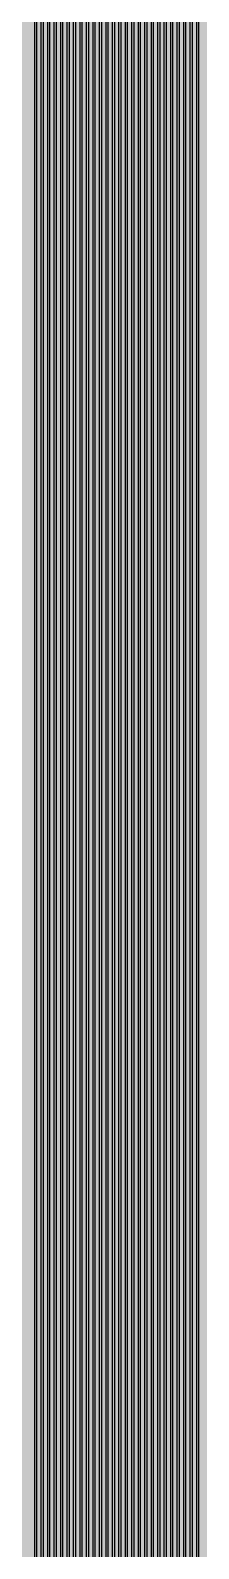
# Model space of a CAD drawing. Header units: metres. Extents: x -7231 to 10969, y -37556 to 1873.
# Drawn here: x 2294 to 2476, y -4676 to -3039 of the extents above; entities that cross this region are included whole.
import ezdxf

# ---------------------------------------------------------------- set-up
doc = ezdxf.new("R2010")
doc.units = ezdxf.units.M
doc.layers.add('Metal1', color=4, linetype='CONTINUOUS')
doc.layers.add('Polyimide', color=7, linetype='CONTINUOUS')

msp = doc.modelspace()

# ---------------------------------------------------------------- hatches: boundary and pattern name
at = {"layer": 'Polyimide'}
msp.add_hatch(color=7, dxfattribs=at).paths.add_polyline_path([(4065.7, -468), (4066.7, -502), (4068.5, -536), (4071.4, -570), (4075.5, -604), (4081, -638), (4088, -672), (4096.5, -706), (4106.6, -740), (4118.3, -774), (4131.6, -808), (4146.5, -842), (4162.9, -876), (4180.7, -910), (4199.8, -944), (4220.2, -978), (4241.7, -1012), (4264.2, -1046), (4287.5, -1080), (4311.5, -1114), (4336, -1148), (4360.9, -1182), (4385.9, -1216), (4410.9, -1250), (4435.7, -1284), (4460.2, -1318), (4484.2, -1352), (4507.5, -1385.9), (4530, -1419.9), (4551.5, -1453.9), (4571.9, -1487.9), (4591.1, -1521.9), (4608.9, -1555.9), (4625.3, -1589.9), (4640.1, -1623.9), (4653.4, -1657.9), (4665.1, -1691.9), (4675.2, -1725.9), (4683.7, -1759.9), (4690.7, -1793.9), (4696.2, -1827.9), (4700.3, -1861.9), (4703.2, -1895.9), (4705.1, -1929.9), (4706.1, -1963.9), (4706.4, -1997.9), (4706.5, -2031.9), (4706.5, -4793), (4710, -4838.4), (4720.2, -4882.7), (4737.1, -4925), (4760.1, -4964.2), (4788.9, -4999.5), (4822.6, -5030), (4860.5, -5055.1), (4901.8, -5074.2), (4901.8, -5074.2), (4970.7, -5105.2), (5034.7, -5145.3), (5092.8, -5193.5), (5143.8, -5249.2), (5186.9, -5311.2), (5221.2, -5378.4), (5246.2, -5449.7), (5261.4, -5523.7), (5266.5, -5599), (5261.4, -5674.3), (5246.2, -5748.3), (5221.2, -5819.6), (5186.9, -5886.8), (5143.8, -5948.8), (5092.8, -6004.5), (5034.7, -6052.7), (4970.7, -6092.8), (4901.8, -6123.8), (4860.5, -6142.9), (4822.6, -6168), (4788.9, -6198.5), (4760.1, -6233.8), (4737.1, -6273), (4720.2, -6315.3), (4710, -6359.6), (4706.5, -6405), (4706.5, -9221.5), (4710, -9266.9), (4720.2, -9311.2), (4737.1, -9353.5), (4760.1, -9392.7), (4788.9, -9428), (4822.6, -9458.5), (4860.5, -9483.6), (4901.8, -9502.7), (4970.7, -9533.7), (5034.7, -9573.8), (5092.8, -9622), (5143.8, -9677.7), (5186.9, -9739.7), (5221.2, -9806.9), (5246.2, -9878.2), (5261.4, -9952.2), (5266.5, -10027.5), (5261.4, -10102.8), (5246.2, -10176.8), (5221.2, -10248.1), (5186.9, -10315.3), (5143.8, -10377.3), (5092.8, -10433), (5034.7, -10481.2), (4970.7, -10521.3), (4901.8, -10552.3), (4860.5, -10571.4), (4822.6, -10596.5), (4788.9, -10627), (4760.1, -10662.3), (4737.1, -10701.5), (4720.2, -10743.8), (4710, -10788.1), (4706.5, -10833.5), (4706.5, -13650), (4710, -13695.4), (4720.2, -13739.7), (4737.1, -13782), (4760.1, -13821.2), (4788.9, -13856.5), (4822.6, -13887), (4860.5, -13912.1), (4901.8, -13931.2), (4970.7, -13962.2), (5034.7, -14002.2), (5092.8, -14050.5), (5143.8, -14106.2), (5186.9, -14168.2), (5221.2, -14235.4), (5246.2, -14306.7), (5261.4, -14380.7), (5266.5, -14456), (5261.4, -14531.3), (5246.2, -14605.3), (5221.2, -14676.5), (5186.9, -14743.8), (5143.8, -14805.8), (5092.8, -14861.5), (5034.7, -14909.7), (4970.7, -14949.8), (4901.8, -14980.8), (4860.5, -14999.9), (4822.6, -15025), (4788.9, -15055.5), (4760.1, -15090.8), (4737.1, -15130), (4720.2, -15172.3), (4710, -15216.6), (4706.5, -15262), (4706.5, -15456), (4720.9, -15750), (4764.1, -16041.3), (4835.7, -16326.8), (4934.9, -16604), (5060.7, -16870.2), (5212.1, -17122.7), (5387.5, -17359.2), (5585.2, -17577.3), (5803.3, -17775), (6039.8, -17950.4), (6292.3, -18101.8), (6558.4, -18227.6), (6835.6, -18326.8), (7121.2, -18398.3), (7412.4, -18441.5), (7706.5, -18456), (9969, -18456), (10047.4, -18459.8), (10125.1, -18471.4), (10201.2, -18490.4), (10275.2, -18516.9), (10346.1, -18550.5), (10413.5, -18590.8), (10476.5, -18637.6), (10534.7, -18690.3), (10587.4, -18748.5), (10634.2, -18811.5), (10674.5, -18878.9), (10708.1, -18949.8), (10734.6, -19023.8), (10753.6, -19099.9), (10765.2, -19177.6), (10769, -19256), (10769, -20895.8), (10730.2, -20951.4), (10694.6, -21009.1), (10662.2, -21068.6), (10633.2, -21129.9), (10607.6, -21192.7), (10585.5, -21256.7), (10566.9, -21322), (10552, -21388.1), (10540.8, -21455), (10533.4, -21522.3), (10529.6, -21590), (10529.6, -21657.8), (10533.4, -21725.5), (10540.8, -21792.9), (10552, -21859.7), (10566.9, -21925.9), (10585.5, -21991.1), (10607.6, -22055.2), (10633.2, -22117.9), (10662.2, -22179.2), (10694.6, -22238.7), (10730.2, -22296.4), (10769, -22352), (10769, -32454.2), (10728.7, -32510.5), (10691.7, -32568.9), (10658, -32629.3), (10627.8, -32691.6), (10601.2, -32755.4), (10578.2, -32820.7), (10558.9, -32887.1), (10543.4, -32954.5), (10531.8, -33022.7), (10524, -33091.4), (10520.1, -33160.5), (10520.1, -33229.7), (10524, -33298.8), (10531.8, -33367.5), (10543.4, -33435.7), (10558.9, -33503.1), (10578.2, -33569.5), (10601.2, -33634.8), (10627.8, -33698.6), (10658, -33760.8), (10691.7, -33821.3), (10728.7, -33879.7), (10769, -33936), (10769, -36556), (10765.2, -36634.4), (10753.6, -36712.1), (10734.6, -36788.2), (10708.1, -36862.1), (10674.5, -36933.1), (10634.2, -37000.5), (10587.4, -37063.5), (10534.7, -37121.7), (10476.5, -37174.4), (10413.5, -37221.2), (10346.1, -37261.5), (10275.2, -37295.1), (10201.2, -37321.6), (10125.1, -37340.6), (10047.4, -37352.1), (9969, -37356), (-6231, -37356), (-6309.4, -37352.1), (-6387.1, -37340.6), (-6463.2, -37321.6), (-6537.2, -37295.1), (-6608.1, -37261.5), (-6675.5, -37221.2), (-6738.5, -37174.4), (-6796.7, -37121.7), (-6849.4, -37063.5), (-6896.2, -37000.5), (-6936.5, -36933.1), (-6970.1, -36862.1), (-6996.6, -36788.2), (-7015.6, -36712.1), (-7027.2, -36634.4), (-7031, -36556), (-7031, -33936), (-6990.7, -33879.8), (-6953.7, -33821.3), (-6920, -33760.9), (-6889.8, -33698.6), (-6863.2, -33634.8), (-6840.2, -33569.5), (-6820.9, -33503.1), (-6805.4, -33435.7), (-6793.7, -33367.5), (-6785.9, -33298.8), (-6782, -33229.7), (-6782, -33160.5), (-6785.9, -33091.4), (-6793.7, -33022.7), (-6805.4, -32954.5), (-6820.9, -32887.1), (-6840.2, -32820.6), (-6863.2, -32755.4), (-6889.8, -32691.5), (-6920, -32629.3), (-6953.7, -32568.9), (-6990.7, -32510.4), (-7031, -32454.2), (-7031, -22364.8), (-6990.7, -22308.6), (-6953.7, -22250.1), (-6920, -22189.7), (-6889.8, -22127.5), (-6863.2, -22063.6), (-6840.2, -21998.4), (-6820.9, -21931.9), (-6805.4, -21864.5), (-6793.7, -21796.3), (-6785.9, -21727.6), (-6782, -21658.5), (-6782, -21589.3), (-6785.9, -21520.3), (-6793.7, -21451.5), (-6805.4, -21383.3), (-6820.9, -21315.9), (-6840.2, -21249.5), (-6863.2, -21184.2), (-6889.8, -21120.4), (-6920, -21058.1), (-6953.7, -20997.7), (-6990.7, -20939.3), (-7031, -20883), (-7031, -19256), (-7027.2, -19177.6), (-7015.6, -19099.9), (-6996.6, -19023.8), (-6970.1, -18949.8), (-6936.5, -18878.9), (-6896.2, -18811.5), (-6849.4, -18748.5), (-6796.7, -18690.3), (-6738.5, -18637.6), (-6675.5, -18590.8), (-6608.1, -18550.5), (-6537.2, -18516.9), (-6463.2, -18490.4), (-6387.1, -18471.4), (-6309.4, -18459.8), (-6231, -18456), (-3968.5, -18456), (-3674.4, -18441.5), (-3383.2, -18398.3), (-3097.6, -18326.8), (-2820.4, -18227.6), (-2554.3, -18101.8), (-2301.8, -17950.4), (-2065.3, -17775), (-1847.2, -17577.3), (-1649.5, -17359.2), (-1474.1, -17122.7), (-1322.7, -16870.2), (-1196.9, -16604), (-1097.7, -16326.8), (-1026.1, -16041.3), (-982.9, -15750), (-968.5, -15456), (-968.5, -15262), (-972, -15216.6), (-982.2, -15172.3), (-999.1, -15130), (-1022.1, -15090.8), (-1050.9, -15055.5), (-1084.6, -15025), (-1122.5, -14999.9), (-1163.8, -14980.8), (-1232.7, -14949.8), (-1296.7, -14909.7), (-1354.8, -14861.5), (-1405.8, -14805.8), (-1448.9, -14743.8), (-1483.2, -14676.5), (-1508.2, -14605.3), (-1523.4, -14531.3), (-1528.5, -14456), (-1523.4, -14380.7), (-1508.2, -14306.7), (-1483.2, -14235.4), (-1448.9, -14168.2), (-1405.8, -14106.2), (-1354.8, -14050.5), (-1296.7, -14002.2), (-1232.7, -13962.2), (-1163.8, -13931.2), (-1122.5, -13912.1), (-1084.6, -13887), (-1050.9, -13856.5), (-1022.1, -13821.2), (-999.1, -13782), (-982.2, -13739.7), (-972, -13695.4), (-968.5, -13650), (-968.5, -12309.6), (-972, -12264.3), (-982.2, -12219.9), (-999.1, -12177.7), (-1022.1, -12138.5), (-1050.9, -12103.2), (-1084.6, -12072.6), (-1122.5, -12047.5), (-1163.8, -12028.5), (-1232.7, -11997.4), (-1296.7, -11957.4), (-1354.8, -11909.1), (-1405.8, -11853.5), (-1448.9, -11791.5), (-1483.2, -11724.2), (-1508.2, -11653), (-1523.4, -11579), (-1528.5, -11503.7), (-1523.4, -11428.3), (-1508.2, -11354.4), (-1483.2, -11283.1), (-1448.9, -11215.9), (-1405.8, -11153.8), (-1354.8, -11098.2), (-1296.7, -11049.9), (-1232.7, -11009.9), (-1163.8, -10978.8), (-1122.5, -10959.8), (-1084.6, -10934.7), (-1050.9, -10904.1), (-1022.1, -10868.9), (-999.1, -10829.6), (-982.2, -10787.4), (-972, -10743), (-968.5, -10697.7), (-968.5, -9357.3), (-972, -9311.9), (-982.2, -9267.6), (-999.1, -9225.4), (-1022.1, -9186.1), (-1050.9, -9150.8), (-1084.6, -9120.3), (-1122.5, -9095.2), (-1163.8, -9076.2), (-1163.8, -9076.2), (-1232.7, -9045.1), (-1296.7, -9005.1), (-1354.8, -8956.8), (-1405.8, -8901.1), (-1448.9, -8839.1), (-1483.2, -8771.9), (-1508.2, -8700.6), (-1523.4, -8626.7), (-1528.5, -8551.3), (-1523.4, -8476), (-1508.2, -8402), (-1483.2, -8330.8), (-1448.9, -8263.5), (-1405.8, -8201.5), (-1354.8, -8145.9), (-1296.7, -8097.6), (-1232.7, -8057.6), (-1163.8, -8026.5), (-1163.8, -8026.5), (-1122.5, -8007.4), (-1084.6, -7982.4), (-1050.9, -7951.8), (-1022.1, -7916.5), (-999.1, -7877.3), (-982.2, -7835), (-972, -7790.7), (-968.5, -7745.4), (-968.5, -6405), (-972, -6359.6), (-982.2, -6315.3), (-999.1, -6273), (-1022.1, -6233.8), (-1050.9, -6198.5), (-1084.6, -6168), (-1122.5, -6142.9), (-1163.8, -6123.8), (-1163.8, -6123.8), (-1232.7, -6092.8), (-1296.7, -6052.7), (-1354.8, -6004.5), (-1405.8, -5948.8), (-1448.9, -5886.8), (-1483.2, -5819.6), (-1508.2, -5748.3), (-1523.4, -5674.3), (-1528.5, -5599), (-1523.4, -5523.7), (-1508.2, -5449.7), (-1483.2, -5378.4), (-1448.9, -5311.2), (-1405.8, -5249.2), (-1354.8, -5193.5), (-1296.7, -5145.3), (-1232.7, -5105.2), (-1163.8, -5074.2), (-1163.8, -5074.2), (-1122.5, -5055.1), (-1084.6, -5030), (-1050.9, -4999.5), (-1022.1, -4964.2), (-999.1, -4925), (-982.2, -4882.7), (-972, -4838.4), (-968.5, -4793), (-968.5, -2031.9), (-968.4, -1997.9), (-968.1, -1963.9), (-967.1, -1929.9), (-965.2, -1895.9), (-962.2, -1861.9), (-958, -1827.9), (-952.4, -1793.9), (-945.3, -1759.9), (-936.6, -1725.9), (-926.4, -1691.9), (-914.4, -1657.9), (-900.9, -1623.9), (-885.7, -1589.9), (-869.1, -1555.9), (-850.9, -1521.9), (-831.4, -1487.9), (-810.6, -1453.9), (-788.7, -1419.9), (-765.8, -1385.9), (-742.1, -1352), (-717.6, -1318), (-692.7, -1284), (-667.4, -1250), (-641.9, -1216), (-616.4, -1182), (-591.1, -1148), (-566.1, -1114), (-541.7, -1080), (-517.9, -1046), (-495, -1012), (-473.1, -978), (-452.4, -944), (-432.8, -910), (-414.7, -876), (-398, -842), (-382.9, -808), (-369.3, -774), (-357.4, -740), (-347.1, -706), (-338.4, -672), (-331.3, -638), (-325.7, -604), (-321.5, -570), (-318.6, -536), (-316.7, -502), (-315.7, -468), (-315.3, -434), (-315.2, -400), (-315.2, 401), (-315.2, 451), (-315.2, 1644), (-270.2, 1644), (-270, 1637.1), (-269.4, 1630.3), (-268.2, 1623.5), (-266.7, 1616.8), (-264.7, 1610.2), (-262.3, 1603.8), (-259.4, 1597.6), (-256.2, 1591.5), (-252.6, 1585.7), (-248.6, 1580.1), (-244.2, 1574.8), (-239.5, 1569.8), (-234.5, 1565.1), (-229.2, 1560.7), (-223.6, 1556.7), (-217.8, 1553.1), (-211.7, 1549.8), (-205.4, 1547), (-199, 1544.6), (-192.4, 1542.6), (-185.7, 1541), (-179, 1539.9), (-172.1, 1539.2), (-165.2, 1539), (-158.4, 1539.2), (-151.5, 1539.9), (-144.8, 1541), (-138.1, 1542.6), (-131.5, 1544.6), (-125.1, 1547), (-118.8, 1549.8), (-112.8, 1553.1), (-106.9, 1556.7), (-101.3, 1560.7), (-96, 1565.1), (-91, 1569.8), (-86.3, 1574.8), (-81.9, 1580.1), (-77.9, 1585.7), (-74.3, 1591.5), (-71.1, 1597.6), (-68.2, 1603.8), (-65.8, 1610.2), (-63.8, 1616.8), (-62.3, 1623.5), (-61.1, 1630.3), (-60.5, 1637.1), (-60.2, 1644), (1853, 1644), (1853, 1573), (3815.2, 1573), (3815.5, 1579.5), (3816.1, 1586.1), (3817.2, 1592.5), (3818.7, 1598.9), (3820.6, 1605.1), (3822.9, 1611.3), (3825.6, 1617.2), (3828.6, 1623), (3832.1, 1628.6), (3835.9, 1633.9), (3840.1, 1638.9), (3844.5, 1643.7), (3849.3, 1648.2), (3854.4, 1652.3), (3859.7, 1656.1), (3865.2, 1659.6), (3871, 1662.7), (3877, 1665.4), (3883.1, 1667.7), (3889.4, 1669.6), (3895.7, 1671.1), (3902.2, 1672.1), (3908.7, 1672.8), (3915.2, 1673), (3921.8, 1672.8), (3928.3, 1672.1), (3934.8, 1671.1), (3941.1, 1669.6), (3947.4, 1667.7), (3953.5, 1665.4), (3959.5, 1662.7), (3965.2, 1659.6), (3970.8, 1656.1), (3976.1, 1652.3), (3981.2, 1648.2), (3986, 1643.7), (3990.4, 1638.9), (3994.6, 1633.9), (3998.4, 1628.6), (4001.9, 1623), (4004.9, 1617.2), (4007.6, 1611.3), (4009.9, 1605.1), (4011.8, 1598.9), (4013.3, 1592.5), (4014.4, 1586.1), (4015, 1579.5), (4015.2, 1573), (4065.2, 1573), (4065.2, 451), (4065.2, 401), (4065.2, -400), (4065.3, -434), (4065.7, -468)])

# ---------------------------------------------------------------- linework, layer by layer
at = {"layer": 'Metal1'}
for points in [[(2298.5, -16631.9), (2298.5, -2032), (2291.4, -1988.1), (2284.3, -1944), (2277.2, -1900), (2270.1, -1856), (2263, -1812), (2255.9, -1768), (2248.8, -1723.9), (2241.9, -1679.9), (2235.2, -1635.9), (2228.7, -1591.9), (2222.4, -1547.8), (2216.3, -1503.8), (2210.4, -1459.8), (2204.7, -1415.8), (2199.1, -1371.8)], [(2201.1, -1371.5), (2206.6, -1415.5), (2212.3, -1459.5), (2218.2, -1503.6), (2224.3, -1547.6), (2230.6, -1591.6), (2237.1, -1635.6), (2243.9, -1679.6), (2250.8, -1723.6), (2257.9, -1767.6), (2265, -1811.7), (2272.1, -1855.7), (2279.2, -1899.7), (2286.3, -1943.7), (2293.4, -1987.7), (2300.5, -2031.8), (2300.5, -16631.9)], [(2305.5, -16631.9), (2305.5, -2032), (2298.6, -1988.1), (2291.6, -1944), (2284.7, -1900), (2277.7, -1856), (2270.8, -1812), (2263.8, -1768), (2256.9, -1723.9), (2250.1, -1679.9), (2243.5, -1635.9), (2237.2, -1591.9), (2231, -1547.8), (2225, -1503.8), (2219.3, -1459.8), (2213.7, -1415.8), (2208.3, -1371.7)], [(2210.3, -1371.5), (2215.7, -1415.5), (2221.2, -1459.5), (2227, -1503.6), (2233, -1547.6), (2239.1, -1591.6), (2245.5, -1635.6), (2252.1, -1679.6), (2258.8, -1723.6), (2265.8, -1767.6), (2272.7, -1811.7), (2279.7, -1855.7), (2286.6, -1899.7), (2293.6, -1943.7), (2300.5, -1987.7), (2307.5, -2031.8), (2307.5, -16631.9)], [(2312.5, -16631.9), (2312.5, -2032), (2305.5, -1988.1), (2298.4, -1944), (2291.4, -1900), (2284.3, -1856), (2277.3, -1812), (2270.2, -1768), (2263.2, -1723.9), (2256.3, -1679.9), (2249.7, -1635.9), (2243.2, -1591.9), (2237, -1547.8), (2230.9, -1503.8), (2225.1, -1459.8), (2219.4, -1415.8), (2213.9, -1371.8)], [(2215.9, -1371.5), (2221.4, -1415.5), (2227.1, -1459.5), (2232.9, -1503.6), (2239, -1547.6), (2245.2, -1591.6), (2251.7, -1635.6), (2258.3, -1679.6), (2265.2, -1723.6), (2272.2, -1767.6), (2279.3, -1811.7), (2286.3, -1855.7), (2293.3, -1899.7), (2300.4, -1943.7), (2307.4, -1987.7), (2314.5, -2031.8), (2314.5, -16631.9)], [(2319.5, -16631.9), (2319.5, -2032), (2312.4, -1988.1), (2305.2, -1944), (2298.1, -1900), (2290.9, -1856), (2283.8, -1812), (2276.7, -1768), (2269.5, -1723.9), (2262.6, -1679.9), (2255.8, -1635.9), (2249.3, -1591.9), (2242.9, -1547.8), (2236.8, -1503.8), (2230.9, -1459.8), (2225.1, -1415.8), (2219.6, -1371.8)], [(2221.6, -1371.5), (2227.1, -1415.5), (2232.9, -1459.5), (2238.8, -1503.6), (2244.9, -1547.6), (2251.3, -1591.6), (2257.8, -1635.6), (2264.5, -1679.6), (2271.5, -1723.6), (2278.6, -1767.6), (2285.8, -1811.7), (2292.9, -1855.7), (2300.1, -1899.7), (2307.2, -1943.7), (2314.3, -1987.7), (2321.5, -2031.8), (2321.5, -16631.9)], [(2326.5, -16631.9), (2326.5, -2032), (2319.3, -1988.1), (2312, -1944), (2304.8, -1900), (2297.6, -1856), (2290.3, -1812), (2283.1, -1768), (2275.9, -1723.9), (2268.8, -1679.9), (2262, -1635.9), (2255.3, -1591.9), (2248.9, -1547.8), (2242.7, -1503.8), (2236.7, -1459.8), (2230.9, -1415.8), (2225.3, -1371.8)], [(2227.2, -1371.5), (2232.9, -1415.5), (2238.7, -1459.5), (2244.7, -1503.5), (2250.9, -1547.6), (2257.3, -1591.6), (2263.9, -1635.6), (2270.8, -1679.6), (2277.8, -1723.6), (2285.1, -1767.6), (2292.3, -1811.7), (2299.5, -1855.7), (2306.8, -1899.7), (2314, -1943.7), (2321.2, -1987.7), (2328.5, -2031.8), (2328.5, -16631.9)], [(2333.5, -16631.9), (2333.5, -2032), (2326.2, -1988.1), (2318.8, -1944), (2311.5, -1900), (2304.2, -1856), (2296.8, -1812), (2289.5, -1768), (2282.2, -1723.9), (2275, -1679.9), (2268.1, -1635.9), (2261.4, -1591.9), (2254.9, -1547.8), (2248.6, -1503.8), (2242.5, -1459.8), (2236.6, -1415.8), (2230.9, -1371.8)], [(2232.9, -1371.5), (2238.6, -1415.5), (2244.5, -1459.5), (2250.6, -1503.5), (2256.9, -1547.6), (2263.4, -1591.6), (2270.1, -1635.6), (2277, -1679.6), (2284.2, -1723.6), (2291.5, -1767.6), (2298.8, -1811.7), (2306.1, -1855.7), (2313.5, -1899.7), (2320.8, -1943.7), (2328.2, -1987.7), (2335.5, -2031.8), (2335.5, -16631.9)], [(2340.5, -16631.9), (2340.5, -2032), (2333.1, -1988.1), (2325.7, -1944), (2318.2, -1900), (2310.8, -1856), (2303.4, -1812), (2295.9, -1768), (2288.5, -1723.9), (2281.3, -1679.9), (2274.3, -1635.9), (2267.5, -1591.9), (2260.9, -1547.9), (2254.5, -1503.8), (2248.3, -1459.8), (2242.3, -1415.8), (2236.6, -1371.8)], [(2238.6, -1371.5), (2244.3, -1415.5), (2250.3, -1459.5), (2256.5, -1503.5), (2262.8, -1547.6), (2269.4, -1591.6), (2276.2, -1635.6), (2283.3, -1679.6), (2290.5, -1723.6), (2297.9, -1767.6), (2305.3, -1811.7), (2312.8, -1855.7), (2320.2, -1899.7), (2327.6, -1943.7), (2335.1, -1987.7), (2342.5, -2031.8), (2342.5, -16631.9)], [(2347.5, -16631.9), (2347.5, -2032), (2340, -1988.1), (2332.5, -1944), (2324.9, -1900), (2317.4, -1856), (2309.9, -1812), (2302.4, -1768), (2294.8, -1723.9), (2287.5, -1679.9), (2280.4, -1635.9), (2273.5, -1591.9), (2266.8, -1547.9), (2260.4, -1503.8), (2254.1, -1459.8), (2248.1, -1415.8), (2242.2, -1371.8)], [(2244.2, -1371.5), (2250.1, -1415.5), (2256.1, -1459.5), (2262.4, -1503.5), (2268.8, -1547.6), (2275.5, -1591.6), (2282.4, -1635.6), (2289.5, -1679.6), (2296.8, -1723.6), (2304.3, -1767.6), (2311.9, -1811.7), (2319.4, -1855.7), (2326.9, -1899.7), (2334.4, -1943.7), (2342, -1987.7), (2349.5, -2031.8), (2349.5, -16631.9)], [(2354.5, -16631.9), (2354.5, -2032), (2346.9, -1988.1), (2339.3, -1944), (2331.6, -1900), (2324, -1856), (2316.4, -1812), (2308.8, -1768), (2301.2, -1723.9), (2293.7, -1679.9), (2286.5, -1635.9), (2279.6, -1591.9), (2272.8, -1547.9), (2266.3, -1503.8), (2259.9, -1459.8), (2253.8, -1415.8), (2247.9, -1371.8)], [(2249.9, -1371.5), (2255.8, -1415.5), (2261.9, -1459.5), (2268.2, -1503.5), (2274.8, -1547.6), (2281.5, -1591.6), (2288.5, -1635.6), (2295.7, -1679.6), (2303.1, -1723.6), (2310.8, -1767.6), (2318.4, -1811.6), (2326, -1855.7), (2333.6, -1899.7), (2341.2, -1943.7), (2348.9, -1987.7), (2356.5, -2031.8), (2356.5, -16631.9)], [(2361.5, -16631.9), (2361.5, -2032), (2353.8, -1988.1), (2346.1, -1944), (2338.4, -1900), (2330.6, -1856), (2322.9, -1812), (2315.2, -1768), (2307.5, -1724), (2300, -1679.9), (2292.7, -1635.9), (2285.6, -1591.9), (2278.8, -1547.9), (2272.2, -1503.8), (2265.7, -1459.8), (2259.5, -1415.8), (2253.6, -1371.8)], [(2255.5, -1371.5), (2261.5, -1415.5), (2267.7, -1459.5), (2274.1, -1503.5), (2280.8, -1547.6), (2287.6, -1591.6), (2294.7, -1635.6), (2302, -1679.6), (2309.5, -1723.6), (2317.2, -1767.6), (2324.9, -1811.6), (2332.6, -1855.7), (2340.3, -1899.7), (2348, -1943.7), (2355.8, -1987.7), (2363.5, -2031.8), (2363.5, -16631.9)], [(2368.5, -16631.9), (2368.5, -2032), (2360.7, -1988.1), (2352.9, -1944.1), (2345.1, -1900), (2337.3, -1856), (2329.4, -1812), (2321.6, -1768), (2313.8, -1724), (2306.2, -1679.9), (2298.8, -1635.9), (2291.7, -1591.9), (2284.8, -1547.9), (2278, -1503.8), (2271.6, -1459.8), (2265.3, -1415.8), (2259.2, -1371.8)], [(2261.2, -1371.5), (2267.3, -1415.5), (2273.5, -1459.5), (2280, -1503.5), (2286.7, -1547.6), (2293.7, -1591.6), (2300.8, -1635.6), (2308.2, -1679.6), (2315.8, -1723.6), (2323.6, -1767.6), (2331.4, -1811.6), (2339.2, -1855.7), (2347, -1899.7), (2354.9, -1943.7), (2362.7, -1987.7), (2370.5, -2031.8), (2370.5, -16631.9)], [(2375.5, -16631.9), (2375.5, -2032), (2367.6, -1988.1), (2359.7, -1944.1), (2351.8, -1900), (2343.9, -1856), (2336, -1812), (2328.1, -1768), (2320.2, -1724), (2312.5, -1679.9), (2305, -1635.9), (2297.7, -1591.9), (2290.7, -1547.9), (2283.9, -1503.8), (2277.4, -1459.8), (2271, -1415.8), (2264.9, -1371.8)], [(2266.9, -1371.5), (2273, -1415.5), (2279.3, -1459.5), (2285.9, -1503.5), (2292.7, -1547.6), (2299.7, -1591.6), (2307, -1635.6), (2314.4, -1679.6), (2322.1, -1723.6), (2330, -1767.6), (2337.9, -1811.6), (2345.8, -1855.7), (2353.8, -1899.7), (2361.7, -1943.7), (2369.6, -1987.7), (2377.5, -2031.8), (2377.5, -16631.9)], [(2382.5, -16631.9), (2382.5, -2032), (2374.5, -1988.1), (2366.5, -1944.1), (2358.5, -1900), (2350.5, -1856), (2342.5, -1812), (2334.5, -1768), (2326.5, -1724), (2318.7, -1679.9), (2311.1, -1635.9), (2303.8, -1591.9), (2296.7, -1547.9), (2289.8, -1503.8), (2283.2, -1459.8), (2276.7, -1415.8), (2270.5, -1371.8)], [(2272.5, -1371.5), (2278.7, -1415.5), (2285.2, -1459.5), (2291.8, -1503.5), (2298.7, -1547.5), (2305.8, -1591.6), (2313.1, -1635.6), (2320.7, -1679.6), (2328.5, -1723.6), (2336.5, -1767.6), (2344.5, -1811.6), (2352.5, -1855.7), (2360.5, -1899.7), (2368.5, -1943.7), (2376.5, -1987.7), (2384.5, -2031.8), (2384.5, -16631.9)], [(2389.5, -16631.9), (2389.5, -2032), (2381.4, -1988.1), (2373.3, -1944.1), (2365.2, -1900), (2357.1, -1856), (2349, -1812), (2340.9, -1768), (2332.8, -1724), (2324.9, -1679.9), (2317.3, -1635.9), (2309.9, -1591.9), (2302.7, -1547.9), (2295.7, -1503.8), (2289, -1459.8), (2282.5, -1415.8), (2276.2, -1371.8)], [(2278.2, -1371.5), (2284.5, -1415.5), (2291, -1459.5), (2297.7, -1503.5), (2304.6, -1547.5), (2311.8, -1591.6), (2319.2, -1635.6), (2326.9, -1679.6), (2334.8, -1723.6), (2342.9, -1767.6), (2351, -1811.6), (2359.1, -1855.7), (2367.2, -1899.7), (2375.3, -1943.7), (2383.4, -1987.7), (2391.5, -2031.8), (2391.5, -16631.9)], [(2396.5, -16631.9), (2396.5, -2032), (2388.4, -1988.1), (2380.2, -1944.1), (2372.1, -1900), (2364, -1856), (2355.8, -1812), (2347.7, -1768), (2339.6, -1724), (2331.6, -1679.9), (2323.9, -1635.9), (2316.5, -1591.9), (2309.3, -1547.9), (2302.3, -1503.8), (2295.5, -1459.8), (2289, -1415.8), (2282.7, -1371.8)], [(2284.6, -1371.5), (2291, -1415.5), (2297.5, -1459.5), (2304.2, -1503.5), (2311.2, -1547.5), (2318.5, -1591.6), (2325.9, -1635.6), (2333.6, -1679.6), (2341.5, -1723.6), (2349.6, -1767.6), (2357.8, -1811.6), (2365.9, -1855.7), (2374.1, -1899.7), (2382.2, -1943.7), (2390.3, -1987.7), (2398.5, -2031.8), (2398.5, -16631.9)], [(2403.5, -16631.9), (2403.5, -2032), (2395.5, -1988.1), (2387.5, -1944.1), (2379.6, -1900), (2371.6, -1856), (2363.6, -1812), (2355.6, -1768), (2347.6, -1724), (2339.8, -1679.9), (2332.3, -1635.9), (2325, -1591.9), (2317.9, -1547.9), (2311, -1503.8), (2304.4, -1459.8), (2298, -1415.8), (2291.8, -1371.8)], [(2293.8, -1371.5), (2300, -1415.5), (2306.4, -1459.5), (2313, -1503.5), (2319.9, -1547.5), (2327, -1591.6), (2334.3, -1635.6), (2341.8, -1679.6), (2349.6, -1723.6), (2357.6, -1767.6), (2365.6, -1811.6), (2373.5, -1855.7), (2381.5, -1899.7), (2389.5, -1943.7), (2397.5, -1987.7), (2405.5, -2031.8), (2405.5, -16631.9)], [(2410.5, -16631.9), (2410.5, -2032), (2402.4, -1988.1), (2394.4, -1944.1), (2386.3, -1900), (2378.2, -1856), (2370.1, -1812), (2362, -1768), (2354, -1724), (2346.1, -1679.9), (2338.4, -1635.9), (2331, -1591.9), (2323.9, -1547.9), (2316.9, -1503.8), (2310.2, -1459.8), (2303.7, -1415.8), (2297.5, -1371.8)], [(2299.4, -1371.5), (2305.7, -1415.5), (2312.2, -1459.5), (2318.9, -1503.5), (2325.9, -1547.5), (2333, -1591.6), (2340.4, -1635.6), (2348.1, -1679.6), (2355.9, -1723.6), (2364, -1767.6), (2372.1, -1811.6), (2380.2, -1855.7), (2388.2, -1899.7), (2396.3, -1943.7), (2404.4, -1987.7), (2412.5, -2031.8), (2412.5, -16631.9)], [(2417.5, -16631.9), (2417.5, -2032), (2409.3, -1988.1), (2401.2, -1944.1), (2393, -1900), (2384.8, -1856), (2376.6, -1812), (2368.4, -1768), (2360.3, -1724), (2352.3, -1679.9), (2344.6, -1635.9), (2337.1, -1591.9), (2329.9, -1547.9), (2322.8, -1503.8), (2316, -1459.8), (2309.5, -1415.8), (2303.1, -1371.8)], [(2305.1, -1371.5), (2311.4, -1415.5), (2318, -1459.5), (2324.8, -1503.5), (2331.8, -1547.5), (2339.1, -1591.6), (2346.6, -1635.6), (2354.3, -1679.6), (2362.3, -1723.6), (2370.4, -1767.6), (2378.6, -1811.6), (2386.8, -1855.7), (2394.9, -1899.7), (2403.1, -1943.7), (2411.3, -1987.7), (2419.5, -2031.8), (2419.5, -16631.9)], [(2424.5, -16631.9), (2424.5, -2032), (2416.2, -1988.1), (2408, -1944.1), (2399.7, -1900), (2391.4, -1856), (2383.1, -1812), (2374.9, -1768), (2366.6, -1724), (2358.6, -1679.9), (2350.7, -1635.9), (2343.2, -1591.9), (2335.8, -1547.9), (2328.7, -1503.8), (2321.8, -1459.8), (2315.2, -1415.8), (2308.8, -1371.8)], [(2310.8, -1371.5), (2317.2, -1415.5), (2323.8, -1459.5), (2330.7, -1503.5), (2337.8, -1547.5), (2345.1, -1591.6), (2352.7, -1635.6), (2360.5, -1679.6), (2368.6, -1723.6), (2376.8, -1767.6), (2385.1, -1811.6), (2393.4, -1855.7), (2401.7, -1899.7), (2409.9, -1943.7), (2418.2, -1987.7), (2426.5, -2031.8), (2426.5, -16631.9)], [(2431.5, -16631.9), (2431.5, -2032), (2423.1, -1988.1), (2414.8, -1944.1), (2406.4, -1900), (2398, -1856), (2389.7, -1812), (2381.3, -1768), (2372.9, -1724), (2364.8, -1679.9), (2356.9, -1635.9), (2349.2, -1591.9), (2341.8, -1547.9), (2334.6, -1503.8), (2327.7, -1459.8), (2320.9, -1415.8), (2314.4, -1371.8)], [(2316.4, -1371.5), (2322.9, -1415.5), (2329.6, -1459.5), (2336.6, -1503.5), (2343.8, -1547.5), (2351.2, -1591.6), (2358.9, -1635.6), (2366.8, -1679.6), (2374.9, -1723.6), (2383.3, -1767.6), (2391.6, -1811.6), (2400, -1855.7), (2408.4, -1899.7), (2416.7, -1943.7), (2425.1, -1987.7), (2433.5, -2031.8), (2433.5, -16631.9)], [(2438.5, -16631.9), (2438.5, -2032), (2430.1, -1988.1), (2421.6, -1944.1), (2413.1, -1900), (2404.7, -1856), (2396.2, -1812), (2387.7, -1768), (2379.3, -1724), (2371, -1679.9), (2363, -1635.9), (2355.3, -1591.9), (2347.8, -1547.9), (2340.5, -1503.8), (2333.5, -1459.8), (2326.7, -1415.8), (2320.1, -1371.8)], [(2322.1, -1371.5), (2328.6, -1415.5), (2335.4, -1459.5), (2342.5, -1503.5), (2349.7, -1547.5), (2357.2, -1591.6), (2365, -1635.6), (2373, -1679.6), (2381.2, -1723.6), (2389.7, -1767.6), (2398.2, -1811.6), (2406.6, -1855.6), (2415.1, -1899.7), (2423.6, -1943.7), (2432, -1987.7), (2440.5, -2031.8), (2440.5, -16631.9)], [(2445.5, -16631.9), (2445.5, -2032), (2437, -1988.1), (2428.4, -1944.1), (2419.8, -1900), (2411.3, -1856), (2402.7, -1812), (2394.1, -1768), (2385.6, -1724), (2377.3, -1679.9), (2369.2, -1635.9), (2361.3, -1591.9), (2353.7, -1547.9), (2346.4, -1503.8), (2339.3, -1459.8), (2332.4, -1415.8), (2325.8, -1371.8)], [(2327.7, -1371.5), (2334.4, -1415.5), (2341.3, -1459.5), (2348.4, -1503.5), (2355.7, -1547.5), (2363.3, -1591.6), (2371.1, -1635.6), (2379.2, -1679.6), (2387.6, -1723.6), (2396.1, -1767.6), (2404.7, -1811.6), (2413.2, -1855.6), (2421.8, -1899.7), (2430.4, -1943.7), (2438.9, -1987.7), (2447.5, -2031.8), (2447.5, -16631.9)], [(2452.5, -16631.9), (2452.5, -2032), (2443.9, -1988.1), (2435.2, -1944.1), (2426.5, -1900.1), (2417.9, -1856), (2409.2, -1812), (2400.6, -1768), (2391.9, -1724), (2383.5, -1679.9), (2375.3, -1635.9), (2367.4, -1591.9), (2359.7, -1547.9), (2352.3, -1503.8), (2345.1, -1459.8), (2338.1, -1415.8), (2331.4, -1371.8)], [(2333.4, -1371.5), (2340.1, -1415.5), (2347.1, -1459.5), (2354.3, -1503.5), (2361.7, -1547.5), (2369.4, -1591.5), (2377.3, -1635.6), (2385.5, -1679.6), (2393.9, -1723.6), (2402.5, -1767.6), (2411.2, -1811.6), (2419.9, -1855.6), (2428.5, -1899.7), (2437.2, -1943.7), (2445.8, -1987.7), (2454.5, -2031.8), (2454.5, -16631.9)], [(2459.5, -16631.9), (2459.5, -2032), (2450.8, -1988.1), (2442, -1944.1), (2433.3, -1900.1), (2424.5, -1856), (2415.8, -1812), (2407, -1768), (2398.3, -1724), (2389.7, -1679.9), (2381.5, -1635.9), (2373.5, -1591.9), (2365.7, -1547.9), (2358.2, -1503.9), (2350.9, -1459.8), (2343.9, -1415.8), (2337.1, -1371.8)], [(2339.1, -1371.5), (2345.8, -1415.5), (2352.9, -1459.5), (2360.1, -1503.5), (2367.7, -1547.5), (2375.4, -1591.5), (2383.4, -1635.6), (2391.7, -1679.6), (2400.2, -1723.6), (2409, -1767.6), (2417.7, -1811.6), (2426.5, -1855.6), (2435.2, -1899.7), (2444, -1943.7), (2452.7, -1987.7), (2461.5, -2031.8), (2461.5, -16631.9)], [(2466.5, -16631.9), (2466.5, -2032), (2457.7, -1988.1), (2448.8, -1944.1), (2440, -1900.1), (2431.1, -1856), (2422.3, -1812), (2413.4, -1768), (2404.6, -1724), (2396, -1680), (2387.6, -1635.9), (2379.5, -1591.9), (2371.7, -1547.9), (2364.1, -1503.9), (2356.7, -1459.8), (2349.6, -1415.8), (2342.7, -1371.8)], [(2344.7, -1371.5), (2351.6, -1415.5), (2358.7, -1459.5), (2366, -1503.5), (2373.6, -1547.5), (2381.5, -1591.5), (2389.6, -1635.6), (2397.9, -1679.6), (2406.6, -1723.6), (2415.4, -1767.6), (2424.2, -1811.6), (2433.1, -1855.6), (2441.9, -1899.7), (2450.8, -1943.7), (2459.6, -1987.7), (2468.5, -2031.8), (2468.5, -16631.9)], [(2473.5, -16631.9), (2473.5, -2032), (2464.6, -1988.1), (2455.6, -1944.1), (2446.7, -1900.1), (2437.7, -1856), (2428.8, -1812), (2419.8, -1768), (2410.9, -1724), (2402.2, -1680), (2393.8, -1635.9), (2385.6, -1591.9), (2377.6, -1547.9), (2370, -1503.9), (2362.5, -1459.8), (2355.3, -1415.8), (2348.4, -1371.8)], [(2350.4, -1371.5), (2357.3, -1415.5), (2364.5, -1459.5), (2371.9, -1503.5), (2379.6, -1547.5), (2387.5, -1591.5), (2395.7, -1635.6), (2404.2, -1679.6), (2412.9, -1723.6), (2421.8, -1767.6), (2430.8, -1811.6), (2439.7, -1855.6), (2448.6, -1899.7), (2457.6, -1943.7), (2466.5, -1987.7), (2475.5, -2031.8), (2475.5, -16631.9)]]:
    msp.add_lwpolyline(points, dxfattribs=at)

doc.saveas('drawing.dxf')
